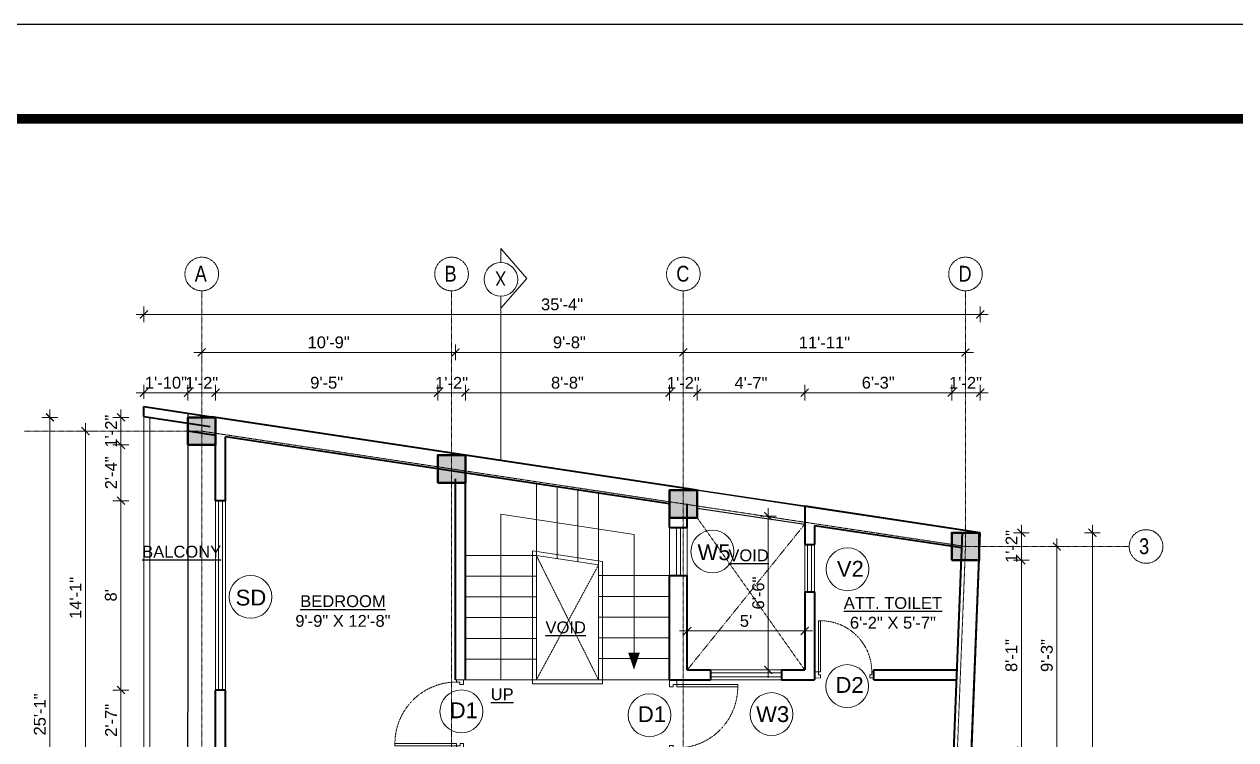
# Model space of a CAD drawing. Header units: inches. Extents: x 136316 to 139491, y -21083 to -17511.
# Drawn here: x 137857 to 138471, y -19200 to -18837 of the extents above; entities that cross this region are included whole.
import ezdxf

# ---------------------------------------------------------------- set-up
doc = ezdxf.new("R2010")
doc.units = ezdxf.units.IN
doc.header["$LTSCALE"] = 0.5
doc.header["$MEASUREMENT"] = 0
doc.header["$PDMODE"] = 66
doc.linetypes.add('CENTER', pattern=[2, 1.25, -0.25, 0.25, -0.25])
doc.linetypes.add('HIDDEN', pattern=[0.375, 0.25, -0.125])
for name, color, linetype, lineweight in [('Annotate-Lite.w', 177, 'Continuous', 9), ('Annotations-Bold.w', 177, 'Continuous', 13), ('C-COLUMN', 1, 'Continuous', 50), ('DIM', 4, 'Continuous', 5), ('DIM 1-100', 4, 'Continuous', 13), ('Door-Window.w', 4, 'Continuous', 15), ('HACTH', 253, 'Continuous', 9), ('PARAPET', 50, 'Continuous', 13), ('stair', 132, 'Continuous', 13), ('TEXT', 220, 'Continuous', 9), ('Toilet', 7, 'Continuous', 25), ('wall', 1, 'Continuous', 40), ('wall light', 6, 'Continuous', 25), ('window', 4, 'Continuous', 13)]:
    doc.layers.add(name, color=color, linetype=linetype, lineweight=lineweight)
doc.styles.add('ARAIL', font='ARIALN.TTF')
doc.styles.add('arial.', font='arial.ttf')
doc.styles.add('gaurav', font='arial.ttf')
doc.styles.get("Standard").update_dxf_attribs({"font": 'arial.ttf'})
doc.dimstyles.new('1 by 96', dxfattribs={"dimtxt": 6, "dimasz": 4, "dimexe": 4, "dimexo": 4, "dimgap": 2, "dimtad": 1, "dimdec": 0, "dimzin": 0, "dimdsep": 46, "dimlunit": 4, "dimtxsty": 'Standard', "dimblk": 'ARCHTICK', "dimcen": 0, "dimdle": 4, "dimadec": 0, "dimazin": 0, "dimtfac": 1, "dimtdec": 0, "dimtix": 1, "dimtofl": 0, "dimtmove": 1, "dimatfit": 3, "dimldrblk": 'ARCHTICK', "dimfxl": 4, "dimfxlon": 1, "dimtolj": 1, "dimtzin": 0, "dimlwd": -1, "dimlwe": -1, "dimarcsym": 0})

# ---------------------------------------------------------------- blocks, each defined once
blk = doc.blocks.new('3-0')
at = {"ltscale": 3}
for p, q in [((11063.05, 10097.68), (11065.97, 10099.9)), ((11063.05, 10097.68), (11064.53, 10095.73)), ((11065.99, 10096.84), (11064.53, 10095.73)), ((11065.25, 10097.81), (11066.71, 10098.92)), ((11065.99, 10096.84), (11065.25, 10097.81)), ((11065.97, 10099.9), (11066.71, 10098.92)), ((11085.5, 10074.13), (11110.32, 10092.96)), ((11086.24, 10073.15), (11111.05, 10091.97)), ((11111.05, 10091.97), (11110.32, 10092.96)), ((11084.04, 10073.02), (11082.57, 10071.91)), ((11082.57, 10071.91), (11084.79, 10068.98)), ((11084.04, 10073.02), (11084.78, 10072.04)), ((11084.78, 10072.04), (11086.24, 10073.15)), ((11084.79, 10068.98), (11087.72, 10071.2)), ((11086.24, 10073.15), (11085.5, 10074.13)), ((11087.72, 10071.2), (11086.24, 10073.15))]:
    blk.add_line(p, q, dxfattribs=at)
at = {"layer": 'Door-Window.w', "color": 9, "linetype": 'HIDDEN', "lineweight": 18}
blk.add_arc((11085.5, 10074.13), 31.16, 37.1906, 127.14649, dxfattribs=at)
blk = doc.blocks.new('_ArchTick')
at = {"color": 0, "linetype": 'ByBlock', "const_width": 0.15}
blk.add_lwpolyline([(-0.5, -0.5), (0.5, 0.5)], dxfattribs=at)
blk = doc.blocks.new('*D125')
at = {"layer": 'Defpoints', "color": 0, "transparency": 16777216}
for p in [(138252.82, -19145.14), (138193.28, -19164.92), (138252.82, -19164.92)]:
    blk.add_point(p, dxfattribs=at)
at = {"layer": 'DIM 1-100', "color": 0, "transparency": 16777216}
for p, q in [((138189.28, -19145.14), (138256.82, -19145.14)), ((138193.28, -19149.14), (138193.28, -19141.14)), ((138252.82, -19149.14), (138252.82, -19141.14))]:
    blk.add_line(p, q, dxfattribs=at)
at = {"layer": 'DIM 1-100', "color": 0, "transparency": 16777216, "xscale": 4, "yscale": 4, "zscale": 4, "rotation": 180}
blk.add_blockref('_ArchTick', (138193.28, -19145.14), dxfattribs=at)
at = {"layer": 'DIM 1-100', "color": 0, "transparency": 16777216, "xscale": 4, "yscale": 4, "zscale": 4}
blk.add_blockref('_ArchTick', (138252.82, -19145.14), dxfattribs=at)
at = {"layer": 'DIM 1-100', "color": 0, "transparency": 16777216, "insert": (138223.05, -19140.09), "char_height": 6, "attachment_point": 5}
blk.add_mtext("\\A1;5'", dxfattribs=at)
blk = doc.blocks.new('*D94')
at = {"layer": 'Defpoints', "color": 0, "transparency": 16777216}
for p in [(138225.55, -19086.94), (138234.36, -19164.92), (138252.82, -19164.92)]:
    blk.add_point(p, dxfattribs=at)
at = {"layer": 'DIM 1-100', "color": 0, "transparency": 16777216}
for p, q in [((138234.36, -19082.94), (138234.36, -19168.92)), ((138230.36, -19086.94), (138238.36, -19086.94)), ((138238.36, -19164.92), (138230.36, -19164.92))]:
    blk.add_line(p, q, dxfattribs=at)
at = {"layer": 'DIM 1-100', "color": 0, "transparency": 16777216, "xscale": 4, "yscale": 4, "zscale": 4}
for p, rotation in [((138234.36, -19086.94), 90), ((138234.36, -19164.92), 270)]:
    blk.add_blockref('_ArchTick', p, dxfattribs=dict(at, rotation=rotation))
at = {"layer": 'DIM 1-100', "color": 0, "transparency": 16777216, "insert": (138229.29, -19125.93), "char_height": 6, "attachment_point": 5, "rotation": 90}
blk.add_mtext('\\A1;6\'-6"', dxfattribs=at)
blk = doc.blocks.new('*D126')
at = {"layer": 'Defpoints', "color": 0, "transparency": 16777216}
for p in [(138327.34, -19024.37), (138327.34, -19095.33), (138341.81, -19095.39)]:
    blk.add_point(p, dxfattribs=at)
at = {"layer": 'DIM 1-100', "color": 0, "transparency": 16777216}
for p, q in [((138327.34, -19028.37), (138327.34, -19020.37)), ((138341.81, -19028.37), (138341.81, -19020.37)), ((138345.81, -19024.37), (138323.34, -19024.37))]:
    blk.add_line(p, q, dxfattribs=at)
at = {"layer": 'DIM 1-100', "color": 0, "transparency": 16777216, "xscale": 4, "yscale": 4, "zscale": 4, "rotation": 180}
blk.add_blockref('_ArchTick', (138327.34, -19024.37), dxfattribs=at)
at = {"layer": 'DIM 1-100', "color": 0, "transparency": 16777216, "xscale": 4, "yscale": 4, "zscale": 4}
blk.add_blockref('_ArchTick', (138341.81, -19024.37), dxfattribs=at)
at = {"layer": 'DIM 1-100', "color": 0, "transparency": 16777216, "insert": (138334.34, -19019.35), "char_height": 6, "attachment_point": 5}
blk.add_mtext('\\A1;1\'-2"', dxfattribs=at)
blk = doc.blocks.new('*D127')
at = {"layer": 'Defpoints', "color": 0, "transparency": 16777216}
for p in [(138252.82, -19024.37), (138252.82, -19081.95), (138327.34, -19095.33)]:
    blk.add_point(p, dxfattribs=at)
at = {"layer": 'DIM 1-100', "color": 0, "transparency": 16777216}
for p, q in [((138252.82, -19028.37), (138252.82, -19020.37)), ((138327.34, -19028.37), (138327.34, -19020.37)), ((138331.34, -19024.37), (138248.82, -19024.37))]:
    blk.add_line(p, q, dxfattribs=at)
at = {"layer": 'DIM 1-100', "color": 0, "transparency": 16777216, "xscale": 4, "yscale": 4, "zscale": 4, "rotation": 180}
blk.add_blockref('_ArchTick', (138252.82, -19024.37), dxfattribs=at)
at = {"layer": 'DIM 1-100', "color": 0, "transparency": 16777216, "xscale": 4, "yscale": 4, "zscale": 4}
blk.add_blockref('_ArchTick', (138327.34, -19024.37), dxfattribs=at)
at = {"layer": 'DIM 1-100', "color": 0, "transparency": 16777216, "insert": (138290.08, -19019.3), "char_height": 6, "attachment_point": 5}
blk.add_mtext('\\A1;6\'-3"', dxfattribs=at)
blk = doc.blocks.new('*D128')
at = {"layer": 'Defpoints', "color": 0, "transparency": 16777216}
for p in [(138198.28, -19024.37), (138198.28, -19073.72), (138252.82, -19081.95)]:
    blk.add_point(p, dxfattribs=at)
at = {"layer": 'DIM 1-100', "color": 0, "transparency": 16777216}
for p, q in [((138198.28, -19028.37), (138198.28, -19020.37)), ((138252.82, -19028.37), (138252.82, -19020.37)), ((138256.82, -19024.37), (138194.28, -19024.37))]:
    blk.add_line(p, q, dxfattribs=at)
at = {"layer": 'DIM 1-100', "color": 0, "transparency": 16777216, "xscale": 4, "yscale": 4, "zscale": 4, "rotation": 180}
blk.add_blockref('_ArchTick', (138198.28, -19024.37), dxfattribs=at)
at = {"layer": 'DIM 1-100', "color": 0, "transparency": 16777216, "xscale": 4, "yscale": 4, "zscale": 4}
blk.add_blockref('_ArchTick', (138252.82, -19024.37), dxfattribs=at)
at = {"layer": 'DIM 1-100', "color": 0, "transparency": 16777216, "insert": (138225.55, -19019.37), "char_height": 6, "attachment_point": 5}
blk.add_mtext('\\A1;4\'-7"', dxfattribs=at)
blk = doc.blocks.new('*D129')
at = {"layer": 'Defpoints', "color": 0, "transparency": 16777216}
for p in [(138184.28, -19024.37), (138184.28, -19073.72), (138198.28, -19073.72)]:
    blk.add_point(p, dxfattribs=at)
at = {"layer": 'DIM 1-100', "color": 0, "transparency": 16777216}
for p, q in [((138184.28, -19028.37), (138184.28, -19020.37)), ((138198.28, -19028.37), (138198.28, -19020.37)), ((138202.28, -19024.37), (138180.28, -19024.37))]:
    blk.add_line(p, q, dxfattribs=at)
at = {"layer": 'DIM 1-100', "color": 0, "transparency": 16777216, "xscale": 4, "yscale": 4, "zscale": 4, "rotation": 180}
blk.add_blockref('_ArchTick', (138184.28, -19024.37), dxfattribs=at)
at = {"layer": 'DIM 1-100', "color": 0, "transparency": 16777216, "xscale": 4, "yscale": 4, "zscale": 4}
blk.add_blockref('_ArchTick', (138198.28, -19024.37), dxfattribs=at)
at = {"layer": 'DIM 1-100', "color": 0, "transparency": 16777216, "insert": (138191.28, -19019.35), "char_height": 6, "attachment_point": 5}
blk.add_mtext('\\A1;1\'-2"', dxfattribs=at)
blk = doc.blocks.new('*D130')
at = {"layer": 'Defpoints', "color": 0, "transparency": 16777216}
for p in [(138080.78, -19024.37), (138080.78, -19055.98), (138184.28, -19073.72)]:
    blk.add_point(p, dxfattribs=at)
at = {"layer": 'DIM 1-100', "color": 0, "transparency": 16777216}
for p, q in [((138080.78, -19028.37), (138080.78, -19020.37)), ((138184.28, -19028.37), (138184.28, -19020.37)), ((138188.28, -19024.37), (138076.78, -19024.37))]:
    blk.add_line(p, q, dxfattribs=at)
at = {"layer": 'DIM 1-100', "color": 0, "transparency": 16777216, "xscale": 4, "yscale": 4, "zscale": 4, "rotation": 180}
blk.add_blockref('_ArchTick', (138080.78, -19024.37), dxfattribs=at)
at = {"layer": 'DIM 1-100', "color": 0, "transparency": 16777216, "xscale": 4, "yscale": 4, "zscale": 4}
blk.add_blockref('_ArchTick', (138184.28, -19024.37), dxfattribs=at)
at = {"layer": 'DIM 1-100', "color": 0, "transparency": 16777216, "insert": (138132.53, -19019.3), "char_height": 6, "attachment_point": 5}
blk.add_mtext('\\A1;8\'-8"', dxfattribs=at)
blk = doc.blocks.new('*D131')
at = {"layer": 'Defpoints', "color": 0, "transparency": 16777216}
for p in [(138066.78, -19024.37), (138066.78, -19055.98), (138080.78, -19055.98)]:
    blk.add_point(p, dxfattribs=at)
at = {"layer": 'DIM 1-100', "color": 0, "transparency": 16777216}
for p, q in [((138066.78, -19028.37), (138066.78, -19020.37)), ((138080.78, -19028.37), (138080.78, -19020.37)), ((138084.78, -19024.37), (138062.78, -19024.37))]:
    blk.add_line(p, q, dxfattribs=at)
at = {"layer": 'DIM 1-100', "color": 0, "transparency": 16777216, "xscale": 4, "yscale": 4, "zscale": 4, "rotation": 180}
blk.add_blockref('_ArchTick', (138066.78, -19024.37), dxfattribs=at)
at = {"layer": 'DIM 1-100', "color": 0, "transparency": 16777216, "xscale": 4, "yscale": 4, "zscale": 4}
blk.add_blockref('_ArchTick', (138080.78, -19024.37), dxfattribs=at)
at = {"layer": 'DIM 1-100', "color": 0, "transparency": 16777216, "insert": (138073.78, -19019.35), "char_height": 6, "attachment_point": 5}
blk.add_mtext('\\A1;1\'-2"', dxfattribs=at)
blk = doc.blocks.new('*D132')
at = {"layer": 'Defpoints', "color": 0, "transparency": 16777216}
for p in [(137954.13, -19024.37), (137954.13, -19050.85), (138066.78, -19055.98)]:
    blk.add_point(p, dxfattribs=at)
at = {"layer": 'DIM 1-100', "color": 0, "transparency": 16777216}
for p, q in [((137954.13, -19028.37), (137954.13, -19020.37)), ((138066.78, -19028.37), (138066.78, -19020.37)), ((138070.78, -19024.37), (137950.13, -19024.37))]:
    blk.add_line(p, q, dxfattribs=at)
at = {"layer": 'DIM 1-100', "color": 0, "transparency": 16777216, "xscale": 4, "yscale": 4, "zscale": 4, "rotation": 180}
blk.add_blockref('_ArchTick', (137954.13, -19024.37), dxfattribs=at)
at = {"layer": 'DIM 1-100', "color": 0, "transparency": 16777216, "xscale": 4, "yscale": 4, "zscale": 4}
blk.add_blockref('_ArchTick', (138066.78, -19024.37), dxfattribs=at)
at = {"layer": 'DIM 1-100', "color": 0, "transparency": 16777216, "insert": (138010.45, -19019.3), "char_height": 6, "attachment_point": 5}
blk.add_mtext('\\A1;9\'-5"', dxfattribs=at)
blk = doc.blocks.new('*D133')
at = {"layer": 'Defpoints', "color": 0, "transparency": 16777216}
for p in [(137940.13, -19024.37), (137940.13, -19050.85), (137954.13, -19050.85)]:
    blk.add_point(p, dxfattribs=at)
at = {"layer": 'DIM 1-100', "color": 0, "transparency": 16777216}
for p, q in [((137940.13, -19028.37), (137940.13, -19020.37)), ((137954.13, -19028.37), (137954.13, -19020.37)), ((137958.13, -19024.37), (137936.13, -19024.37))]:
    blk.add_line(p, q, dxfattribs=at)
at = {"layer": 'DIM 1-100', "color": 0, "transparency": 16777216, "xscale": 4, "yscale": 4, "zscale": 4, "rotation": 180}
blk.add_blockref('_ArchTick', (137940.13, -19024.37), dxfattribs=at)
at = {"layer": 'DIM 1-100', "color": 0, "transparency": 16777216, "xscale": 4, "yscale": 4, "zscale": 4}
blk.add_blockref('_ArchTick', (137954.13, -19024.37), dxfattribs=at)
at = {"layer": 'DIM 1-100', "color": 0, "transparency": 16777216, "insert": (137947.13, -19019.35), "char_height": 6, "attachment_point": 5}
blk.add_mtext('\\A1;1\'-2"', dxfattribs=at)
blk = doc.blocks.new('*D134')
at = {"layer": 'Defpoints', "color": 0, "transparency": 16777216}
for p in [(137917.8, -19024.37), (137917.8, -19031.37), (137940.13, -19050.85)]:
    blk.add_point(p, dxfattribs=at)
at = {"layer": 'DIM 1-100', "color": 0, "transparency": 16777216}
for p, q in [((137917.8, -19027.37), (137917.8, -19020.37)), ((137940.13, -19028.37), (137940.13, -19020.37)), ((137944.13, -19024.37), (137913.8, -19024.37))]:
    blk.add_line(p, q, dxfattribs=at)
at = {"layer": 'DIM 1-100', "color": 0, "transparency": 16777216, "xscale": 4, "yscale": 4, "zscale": 4, "rotation": 180}
blk.add_blockref('_ArchTick', (137917.8, -19024.37), dxfattribs=at)
at = {"layer": 'DIM 1-100', "color": 0, "transparency": 16777216, "xscale": 4, "yscale": 4, "zscale": 4}
blk.add_blockref('_ArchTick', (137940.13, -19024.37), dxfattribs=at)
at = {"layer": 'DIM 1-100', "color": 0, "transparency": 16777216, "insert": (137928.96, -19019.3), "char_height": 6, "attachment_point": 5}
blk.add_mtext('\\A1;1\'-10"', dxfattribs=at)
blk = doc.blocks.new('*D135')
at = {"layer": 'Defpoints', "color": 0, "transparency": 16777216}
for p in [(138191.28, -19003.9), (138191.28, -19080.72), (138334.34, -19102.33)]:
    blk.add_point(p, dxfattribs=at)
at = {"layer": 'DIM 1-100', "color": 0, "transparency": 16777216}
for p, q in [((138338.34, -19003.9), (138187.28, -19003.9)), ((138191.28, -19007.9), (138191.28, -18999.9)), ((138334.34, -19007.9), (138334.34, -18999.9))]:
    blk.add_line(p, q, dxfattribs=at)
at = {"layer": 'DIM 1-100', "color": 0, "transparency": 16777216, "xscale": 4, "yscale": 4, "zscale": 4, "rotation": 180}
blk.add_blockref('_ArchTick', (138191.28, -19003.9), dxfattribs=at)
at = {"layer": 'DIM 1-100', "color": 0, "transparency": 16777216, "xscale": 4, "yscale": 4, "zscale": 4}
blk.add_blockref('_ArchTick', (138334.34, -19003.9), dxfattribs=at)
at = {"layer": 'DIM 1-100', "color": 0, "transparency": 16777216, "insert": (138262.81, -18998.89), "char_height": 6, "attachment_point": 5}
blk.add_mtext('\\A1;11\'-11"', dxfattribs=at)
blk = doc.blocks.new('*D136')
at = {"layer": 'Defpoints', "color": 0, "transparency": 16777216}
for p in [(138075.78, -19003.9), (138075.78, -19067.98), (138191.28, -19080.72)]:
    blk.add_point(p, dxfattribs=at)
at = {"layer": 'DIM 1-100', "color": 0, "transparency": 16777216}
for p, q in [((138195.28, -19003.9), (138071.78, -19003.9)), ((138075.78, -19007.9), (138075.78, -18999.9)), ((138191.28, -19007.9), (138191.28, -18999.9))]:
    blk.add_line(p, q, dxfattribs=at)
at = {"layer": 'DIM 1-100', "color": 0, "transparency": 16777216, "xscale": 4, "yscale": 4, "zscale": 4, "rotation": 180}
blk.add_blockref('_ArchTick', (138075.78, -19003.9), dxfattribs=at)
at = {"layer": 'DIM 1-100', "color": 0, "transparency": 16777216, "xscale": 4, "yscale": 4, "zscale": 4}
blk.add_blockref('_ArchTick', (138191.28, -19003.9), dxfattribs=at)
at = {"layer": 'DIM 1-100', "color": 0, "transparency": 16777216, "insert": (138133.53, -18998.83), "char_height": 6, "attachment_point": 5}
blk.add_mtext('\\A1;9\'-8"', dxfattribs=at)
blk = doc.blocks.new('*D137')
at = {"layer": 'Defpoints', "color": 0, "transparency": 16777216}
for p in [(137947.13, -19003.9), (137947.13, -19043.85), (138075.78, -19067.98)]:
    blk.add_point(p, dxfattribs=at)
at = {"layer": 'DIM 1-100', "color": 0, "transparency": 16777216}
for p, q in [((138079.78, -19003.9), (137943.13, -19003.9)), ((137947.13, -19007.9), (137947.13, -18999.9)), ((138075.78, -19007.9), (138075.78, -18999.9))]:
    blk.add_line(p, q, dxfattribs=at)
at = {"layer": 'DIM 1-100', "color": 0, "transparency": 16777216, "xscale": 4, "yscale": 4, "zscale": 4, "rotation": 180}
blk.add_blockref('_ArchTick', (137947.13, -19003.9), dxfattribs=at)
at = {"layer": 'DIM 1-100', "color": 0, "transparency": 16777216, "xscale": 4, "yscale": 4, "zscale": 4}
blk.add_blockref('_ArchTick', (138075.78, -19003.9), dxfattribs=at)
at = {"layer": 'DIM 1-100', "color": 0, "transparency": 16777216, "insert": (138011.45, -18998.83), "char_height": 6, "attachment_point": 5}
blk.add_mtext('\\A1;10\'-9"', dxfattribs=at)
blk = doc.blocks.new('*D95')
at = {"layer": 'Defpoints', "color": 0, "transparency": 16777216}
for p in [(137917.8, -18984.65), (137917.8, -19031.37), (138341.81, -19095.39)]:
    blk.add_point(p, dxfattribs=at)
at = {"layer": 'DIM 1-100', "color": 0, "transparency": 16777216}
for p, q in [((138345.81, -18984.65), (137913.8, -18984.65)), ((137917.8, -18988.65), (137917.8, -18980.65)), ((138341.81, -18988.65), (138341.81, -18980.65))]:
    blk.add_line(p, q, dxfattribs=at)
at = {"layer": 'DIM 1-100', "color": 0, "transparency": 16777216, "xscale": 4, "yscale": 4, "zscale": 4, "rotation": 180}
blk.add_blockref('_ArchTick', (137917.8, -18984.65), dxfattribs=at)
at = {"layer": 'DIM 1-100', "color": 0, "transparency": 16777216, "xscale": 4, "yscale": 4, "zscale": 4}
blk.add_blockref('_ArchTick', (138341.81, -18984.65), dxfattribs=at)
at = {"layer": 'DIM 1-100', "color": 0, "transparency": 16777216, "insert": (138129.8, -18979.58), "char_height": 6, "attachment_point": 5}
blk.add_mtext('\\A1;35\'-4"', dxfattribs=at)
blk = doc.blocks.new('*D96')
at = {"layer": 'Defpoints', "color": 0, "transparency": 16777216}
for p in [(138341.34, -19095.33), (138341.34, -19109.33), (138362.68, -19109.33)]:
    blk.add_point(p, dxfattribs=at)
at = {"layer": 'DIM 1-100', "color": 0, "transparency": 16777216}
for p, q in [((138358.68, -19095.33), (138366.68, -19095.33)), ((138362.68, -19091.33), (138362.68, -19113.33)), ((138358.68, -19109.33), (138366.68, -19109.33))]:
    blk.add_line(p, q, dxfattribs=at)
at = {"layer": 'DIM 1-100', "color": 0, "transparency": 16777216, "xscale": 4, "yscale": 4, "zscale": 4}
for p, rotation in [((138362.68, -19095.33), 90), ((138362.68, -19109.33), 270)]:
    blk.add_blockref('_ArchTick', p, dxfattribs=dict(at, rotation=rotation))
at = {"layer": 'DIM 1-100', "color": 0, "transparency": 16777216, "insert": (138357.66, -19102.33), "char_height": 6, "attachment_point": 5, "rotation": 90}
blk.add_mtext('\\A1;1\'-2"', dxfattribs=at)
blk = doc.blocks.new('*D97')
at = {"layer": 'Defpoints', "color": 0, "transparency": 16777216}
for p in [(138341.34, -19109.33), (138336.9, -19205.92), (138362.68, -19205.92)]:
    blk.add_point(p, dxfattribs=at)
at = {"layer": 'DIM 1-100', "color": 0, "transparency": 16777216}
for p, q in [((138362.68, -19105.33), (138362.68, -19209.92)), ((138358.68, -19109.33), (138366.68, -19109.33)), ((138358.68, -19205.92), (138366.68, -19205.92))]:
    blk.add_line(p, q, dxfattribs=at)
at = {"layer": 'DIM 1-100', "color": 0, "transparency": 16777216, "xscale": 4, "yscale": 4, "zscale": 4}
for p, rotation in [((138362.68, -19109.33), 90), ((138362.68, -19205.92), 270)]:
    blk.add_blockref('_ArchTick', p, dxfattribs=dict(at, rotation=rotation))
at = {"layer": 'DIM 1-100', "color": 0, "transparency": 16777216, "insert": (138357.61, -19157.62), "char_height": 6, "attachment_point": 5, "rotation": 90}
blk.add_mtext('\\A1;8\'-1"', dxfattribs=at)
blk = doc.blocks.new('*D101')
at = {"layer": 'Defpoints', "color": 0, "transparency": 16777216}
for p in [(138341.34, -19102.33), (138337.17, -19212.92), (138380.68, -19212.92)]:
    blk.add_point(p, dxfattribs=at)
at = {"layer": 'DIM 1-100', "color": 0, "transparency": 16777216}
for p, q in [((138376.68, -19102.33), (138384.68, -19102.33)), ((138380.68, -19098.33), (138380.68, -19216.92)), ((138376.68, -19212.92), (138384.68, -19212.92))]:
    blk.add_line(p, q, dxfattribs=at)
at = {"layer": 'DIM 1-100', "color": 0, "transparency": 16777216, "xscale": 4, "yscale": 4, "zscale": 4}
for p, rotation in [((138380.68, -19102.33), 90), ((138380.68, -19212.92), 270)]:
    blk.add_blockref('_ArchTick', p, dxfattribs=dict(at, rotation=rotation))
at = {"layer": 'DIM 1-100', "color": 0, "transparency": 16777216, "insert": (138375.61, -19157.62), "char_height": 6, "attachment_point": 5, "rotation": 90}
blk.add_mtext('\\A1;9\'-3"', dxfattribs=at)
blk = doc.blocks.new('*D103')
at = {"layer": 'Defpoints', "color": 0, "transparency": 16777216}
for p in [(138341.81, -19095.39), (138398.68, -19095.39), (138332.23, -19338.15)]:
    blk.add_point(p, dxfattribs=at)
at = {"layer": 'DIM 1-100', "color": 0, "transparency": 16777216}
for p, q in [((138394.68, -19095.39), (138402.68, -19095.39)), ((138398.68, -19342.15), (138398.68, -19091.39)), ((138394.68, -19338.15), (138402.68, -19338.15))]:
    blk.add_line(p, q, dxfattribs=at)
at = {"layer": 'DIM 1-100', "color": 0, "transparency": 16777216, "xscale": 4, "yscale": 4, "zscale": 4}
for p, rotation in [((138398.68, -19095.39), 90), ((138398.68, -19338.15), 270)]:
    blk.add_blockref('_ArchTick', p, dxfattribs=dict(at, rotation=rotation))
at = {"layer": 'DIM 1-100', "color": 0, "transparency": 16777216, "insert": (138393.61, -19216.77), "char_height": 6, "attachment_point": 5, "rotation": 90}
blk.add_mtext('\\A1;20\'-3"', dxfattribs=at)
blk = doc.blocks.new('*D104')
at = {"layer": 'Defpoints', "color": 0, "transparency": 16777216}
for p in [(137940.13, -19036.85), (137906.13, -19050.85), (137940.13, -19050.85)]:
    blk.add_point(p, dxfattribs=at)
at = {"layer": 'DIM 1-100', "color": 0, "transparency": 16777216}
for p, q in [((137906.13, -19032.85), (137906.13, -19054.85)), ((137910.13, -19036.85), (137902.13, -19036.85)), ((137910.13, -19050.85), (137902.13, -19050.85))]:
    blk.add_line(p, q, dxfattribs=at)
at = {"layer": 'DIM 1-100', "color": 0, "transparency": 16777216, "xscale": 4, "yscale": 4, "zscale": 4}
for p, rotation in [((137906.13, -19036.85), 90), ((137906.13, -19050.85), 270)]:
    blk.add_blockref('_ArchTick', p, dxfattribs=dict(at, rotation=rotation))
at = {"layer": 'DIM 1-100', "color": 0, "transparency": 16777216, "insert": (137901.12, -19043.85), "char_height": 6, "attachment_point": 5, "rotation": 90}
blk.add_mtext('\\A1;1\'-2"', dxfattribs=at)
blk = doc.blocks.new('*D138')
at = {"layer": 'Defpoints', "color": 0, "transparency": 16777216}
for p in [(137940.13, -19050.85), (137906.13, -19079.11), (137954.13, -19079.11)]:
    blk.add_point(p, dxfattribs=at)
at = {"layer": 'DIM 1-100', "color": 0, "transparency": 16777216}
for p, q in [((137906.13, -19046.85), (137906.13, -19083.11)), ((137910.13, -19050.85), (137902.13, -19050.85)), ((137910.13, -19079.11), (137902.13, -19079.11))]:
    blk.add_line(p, q, dxfattribs=at)
at = {"layer": 'DIM 1-100', "color": 0, "transparency": 16777216, "xscale": 4, "yscale": 4, "zscale": 4}
for p, rotation in [((137906.13, -19050.85), 90), ((137906.13, -19079.11), 270)]:
    blk.add_blockref('_ArchTick', p, dxfattribs=dict(at, rotation=rotation))
at = {"layer": 'DIM 1-100', "color": 0, "transparency": 16777216, "insert": (137901.12, -19064.98), "char_height": 6, "attachment_point": 5, "rotation": 90}
blk.add_mtext('\\A1;2\'-4"', dxfattribs=at)
blk = doc.blocks.new('*D139')
at = {"layer": 'Defpoints', "color": 0, "transparency": 16777216}
for p in [(137954.13, -19079.11), (137906.13, -19175.11), (137954.13, -19175.11)]:
    blk.add_point(p, dxfattribs=at)
at = {"layer": 'DIM 1-100', "color": 0, "transparency": 16777216}
for p, q in [((137906.13, -19075.11), (137906.13, -19179.11)), ((137910.13, -19079.11), (137902.13, -19079.11)), ((137910.13, -19175.11), (137902.13, -19175.11))]:
    blk.add_line(p, q, dxfattribs=at)
at = {"layer": 'DIM 1-100', "color": 0, "transparency": 16777216, "xscale": 4, "yscale": 4, "zscale": 4}
for p, rotation in [((137906.13, -19079.11), 90), ((137906.13, -19175.11), 270)]:
    blk.add_blockref('_ArchTick', p, dxfattribs=dict(at, rotation=rotation))
at = {"layer": 'DIM 1-100', "color": 0, "transparency": 16777216, "insert": (137901.06, -19127.11), "char_height": 6, "attachment_point": 5, "rotation": 90}
blk.add_mtext("\\A1;8'", dxfattribs=at)
blk = doc.blocks.new('*D140')
at = {"layer": 'Defpoints', "color": 0, "transparency": 16777216}
for p in [(137954.13, -19175.11), (137906.13, -19205.92), (137954.13, -19205.92)]:
    blk.add_point(p, dxfattribs=at)
at = {"layer": 'DIM 1-100', "color": 0, "transparency": 16777216}
for p, q in [((137910.13, -19175.11), (137902.13, -19175.11)), ((137906.13, -19171.11), (137906.13, -19209.92)), ((137910.13, -19205.92), (137902.13, -19205.92))]:
    blk.add_line(p, q, dxfattribs=at)
at = {"layer": 'DIM 1-100', "color": 0, "transparency": 16777216, "xscale": 4, "yscale": 4, "zscale": 4}
for p, rotation in [((137906.13, -19175.11), 90), ((137906.13, -19205.92), 270)]:
    blk.add_blockref('_ArchTick', p, dxfattribs=dict(at, rotation=rotation))
at = {"layer": 'DIM 1-100', "color": 0, "transparency": 16777216, "insert": (137901.12, -19190.52), "char_height": 6, "attachment_point": 5, "rotation": 90}
blk.add_mtext('\\A1;2\'-7"', dxfattribs=at)
blk = doc.blocks.new('*D105')
at = {"layer": 'Defpoints', "color": 0, "transparency": 16777216}
for p in [(137940.21, -19043.85), (137888.13, -19212.92), (137940.13, -19212.92)]:
    blk.add_point(p, dxfattribs=at)
at = {"layer": 'DIM 1-100', "color": 0, "transparency": 16777216}
for p, q in [((137888.13, -19039.85), (137888.13, -19216.92)), ((137892.13, -19043.85), (137884.13, -19043.85)), ((137892.13, -19212.92), (137884.13, -19212.92))]:
    blk.add_line(p, q, dxfattribs=at)
at = {"layer": 'DIM 1-100', "color": 0, "transparency": 16777216, "xscale": 4, "yscale": 4, "zscale": 4}
for p, rotation in [((137888.13, -19043.85), 90), ((137888.13, -19212.92), 270)]:
    blk.add_blockref('_ArchTick', p, dxfattribs=dict(at, rotation=rotation))
at = {"layer": 'DIM 1-100', "color": 0, "transparency": 16777216, "insert": (137883.12, -19128.39), "char_height": 6, "attachment_point": 5, "rotation": 90}
blk.add_mtext('\\A1;14\'-1"', dxfattribs=at)
blk = doc.blocks.new('*D107')
at = {"layer": 'Defpoints', "color": 0, "transparency": 16777216}
for p in [(137870.13, -19036.85), (137940.13, -19036.85), (137940.13, -19338.15)]:
    blk.add_point(p, dxfattribs=at)
at = {"layer": 'DIM 1-100', "color": 0, "transparency": 16777216}
for p, q in [((137870.13, -19342.15), (137870.13, -19032.85)), ((137874.13, -19036.85), (137866.13, -19036.85)), ((137874.13, -19338.15), (137866.13, -19338.15))]:
    blk.add_line(p, q, dxfattribs=at)
at = {"layer": 'DIM 1-100', "color": 0, "transparency": 16777216, "xscale": 4, "yscale": 4, "zscale": 4}
for p, rotation in [((137870.13, -19036.85), 90), ((137870.13, -19338.15), 270)]:
    blk.add_blockref('_ArchTick', p, dxfattribs=dict(at, rotation=rotation))
at = {"layer": 'DIM 1-100', "color": 0, "transparency": 16777216, "insert": (137865.06, -19187.5), "char_height": 6, "attachment_point": 5, "rotation": 90}
blk.add_mtext('\\A1;25\'-1"', dxfattribs=at)

msp = doc.modelspace()

# ---------------------------------------------------------------- hatches: boundary and pattern name
at = {"layer": 'C-COLUMN'}
h = msp.add_hatch(color=256, dxfattribs=at)
h.dxf.hatch_style = 1
h.paths.add_polyline_path([(137954.13, -19036.85), (137940.13, -19036.85), (137940.13, -19050.85), (137954.13, -19050.85)])
h = msp.add_hatch(color=256, dxfattribs=at)
h.dxf.hatch_style = 1
h.paths.add_polyline_path([(138080.78, -19055.98), (138066.78, -19055.98), (138066.78, -19069.98), (138080.78, -19069.98)])
h = msp.add_hatch(color=256, dxfattribs=at)
h.dxf.hatch_style = 1
h.paths.add_polyline_path([(138198.28, -19073.72), (138184.28, -19073.72), (138184.28, -19087.72), (138198.28, -19087.72)])
h = msp.add_hatch(color=256, dxfattribs=at)
h.dxf.hatch_style = 1
h.paths.add_polyline_path([(138341.34, -19095.33), (138327.34, -19095.33), (138327.34, -19109.33), (138341.34, -19109.33)])

# ---------------------------------------------------------------- linework, layer by layer
msp.add_lwpolyline([(136316.43, -21082.52), (136316.43, -18837.48), (139491.23, -18837.48), (139491.23, -21082.52)], close=True)
at = {"const_width": 4.8}
msp.add_lwpolyline([(139443.23, -21034.52), (139443.23, -18885.48), (136460.43, -18885.48), (136460.43, -21034.52)], close=True, dxfattribs=at)
at = {"layer": 'Annotate-Lite.w', "ltscale": 0.005}
for centre in [(138206.02, -19104.88), (138274.51, -19113.89), (137971.85, -19127.9), (138274.34, -19173.11), (138078.76, -19185.95), (138174.15, -19187.91), (138236.02, -19187.31)]:
    msp.add_circle(centre, 10.86, dxfattribs=at)
at = {"layer": 'Annotations-Bold.w', "linetype": 'CENTER', "ltscale": 0.3}
for p, q in [((137947.13, -18972.67), (137947.13, -19419.42)), ((138073.78, -18972.67), (138073.78, -19419.42)), ((138191.28, -18972.67), (138191.28, -19419.42))]:
    msp.add_line(p, q, dxfattribs=at)
for points in [[(138334.34, -18972.67), (138334.34, -19102.33), (138325.23, -19331.15), (138325.23, -19419.42)], [(138417.35, -19102.33), (138334.34, -19102.33), (138191.28, -19080.72), (138073.78, -19062.98), (137947.13, -19043.85), (137857.13, -19043.85)]]:
    msp.add_lwpolyline(points, dxfattribs=at)
at = {"layer": 'Annotations-Bold.w', "linetype": 'CENTER', "ltscale": 1.5}
for centre in [(137947.13, -18964.14), (138073.78, -18964.14), (138191.28, -18964.14), (138334.34, -18964.14), (138425.88, -19102.33)]:
    msp.add_circle(centre, 8.53, dxfattribs=at)
at = {"layer": 'C-COLUMN'}
for points in [[(137940.13, -19050.85), (137954.13, -19050.85), (137954.13, -19036.85), (137940.13, -19036.85)], [(138066.78, -19069.98), (138080.78, -19069.98), (138080.78, -19055.98), (138066.78, -19055.98)], [(138184.28, -19087.72), (138198.28, -19087.72), (138198.28, -19073.72), (138184.28, -19073.72)], [(138327.34, -19109.33), (138341.34, -19109.33), (138341.34, -19095.33), (138327.34, -19095.33)]]:
    msp.add_lwpolyline(points, close=True, dxfattribs=at)
at = {"layer": 'Defpoints'}
msp.add_lwpolyline([(138341.81, -19095.39), (138332.23, -19338.15), (137940.13, -19338.15), (137940.24, -19034.76), (138341.81, -19095.39)], dxfattribs=at)
at = {"layer": 'DIM'}
for p, q in [((137955.63, -19079.11), (137955.63, -19175.11)), ((137957.63, -19079.11), (137957.63, -19175.11)), ((138098.78, -19086), (138098.78, -19169.92)), ((138098.78, -19086), (138166.28, -19096.19)), ((138166.28, -19096.19), (138166.28, -19156.12, 0))]:
    msp.add_line(p, q, dxfattribs=at)
at = {"layer": 'HACTH', "linetype": 'HIDDEN'}
for p, q in [((138252.82, -19164.92), (138198.28, -19087.72)), ((138252.82, -19091.05), (138193.28, -19164.92)), ((138148.28, -19169.92), (138116.78, -19106.92)), ((138116.78, -19169.92), (138148.28, -19111.68))]:
    msp.add_line(p, q, dxfattribs=at)
at = {"layer": 'PARAPET', "ltscale": 100}
for p, q in [((137917.8, -19208.92), (137917.8, -19036.43)), ((137920.8, -19205.92), (137920.8, -19036.88))]:
    msp.add_line(p, q, dxfattribs=at)
at = {"layer": 'stair', "linetype": 'ByBlock'}
for p, q in [((138116.78, -19070.51), (138116.78, -19106.92)), ((138127.28, -19072.1), (138127.28, -19108.51)), ((138137.78, -19073.68), (138137.78, -19110.09)), ((138148.28, -19075.27), (138148.28, -19111.68)), ((138116.78, -19106.92), (138080.78, -19106.92)), ((138114.78, -19104.6), (138150.28, -19109.96)), ((138114.78, -19104.6), (138114.78, -19171.92)), ((138116.78, -19106.92), (138148.28, -19111.68)), ((138116.78, -19106.92), (138116.78, -19169.92)), ((138148.28, -19111.68), (138148.28, -19169.92)), ((138150.28, -19109.96), (138150.28, -19171.92)), ((138116.78, -19117.42), (138080.78, -19117.42)), ((138116.78, -19127.92), (138080.78, -19127.92)), ((138116.78, -19138.42), (138080.78, -19138.42)), ((138116.78, -19148.92), (138080.78, -19148.92)), ((138116.78, -19159.42), (138080.78, -19159.42)), ((138184.28, -19169.92), (138075.78, -19169.92)), ((138150.28, -19171.92), (138114.78, -19171.92))]:
    msp.add_line(p, q, dxfattribs=at)
for points in [[(138184.28, -19117.11), (138148.28, -19117.11)], [(138184.28, -19127.61), (138148.28, -19127.61)], [(138184.28, -19138.11), (138148.28, -19138.11)], [(138184.28, -19148.61), (138148.28, -19148.61)], [(138184.28, -19159.11), (138148.28, -19159.11)]]:
    msp.add_lwpolyline(points, dxfattribs=at)
at = {"layer": 'stair', "linetype": 'ByBlock', "elevation": 0}
msp.add_lwpolyline([(138166.28, -19156.12, 6, 0, 0), (138166.28, -19164.8, 0, 0, 0)], format="xyseb", dxfattribs=at)
at = {"layer": 'TEXT'}
for points in [[(138098.78, -18958.36), (138098.78, -18951.22), (138111.86, -18966.36), (138098.78, -18981.5)], [(138098.78, -19058.69), (138098.78, -18975.43)]]:
    msp.add_lwpolyline(points, dxfattribs=at)
msp.add_circle((138098.78, -18966.89), 8.53, dxfattribs=at)
at = {"layer": 'Toilet'}
msp.add_line((138332.23, -19338.15), (138341.81, -19095.39), dxfattribs=at)
at = {"layer": 'wall'}
for p, q in [((137917.8, -19031.37), (137952.13, -19036.55)), ((137917.8, -19036.43), (137917.8, -19031.37)), ((137917.8, -19036.43), (137951.38, -19041.5)), ((138198.28, -19073.72), (137952.13, -19036.55)), ((138198.28, -19073.72), (137952.13, -19036.55)), ((138198.28, -19073.72), (137954.13, -19036.85)), ((137959.13, -19079.11), (137959.13, -19046.71)), ((137954.13, -19079.11), (137954.13, -19048.55)), ((138080.78, -19169.92), (138080.78, -19065.08)), ((138080.78, -19169.92), (138080.78, -19065.08)), ((138075.78, -19169.92), (138075.78, -19067.98)), ((137959.13, -19079.11), (137954.13, -19079.11)), ((138184.28, -19092.72), (138184.28, -19080.71)), ((138193.28, -19092.72), (138193.28, -19080.71)), ((138341.81, -19095.39), (138252.82, -19081.95)), ((138341.81, -19095.39), (138252.82, -19081.95)), ((138341.81, -19095.39), (138252.82, -19081.95)), ((138252.82, -19081.95), (138252.82, -19101.37)), ((138184.28, -19092.72), (138193.28, -19092.72)), ((138257.82, -19091.81), (138257.82, -19101.37)), ((138324.84, -19297.15), (138332.82, -19095.03)), ((138332.23, -19338.15), (138341.81, -19095.39)), ((138252.82, -19101.37), (138257.82, -19101.37)), ((138184.28, -19169.92), (138184.28, -19117.11)), ((138184.28, -19117.11), (138193.28, -19117.11)), ((138193.28, -19164.92), (138193.28, -19117.11)), ((138252.82, -19125.37), (138252.82, -19164.92)), ((138252.82, -19125.37), (138257.82, -19125.37)), ((138257.82, -19125.37), (138257.82, -19169.92)), ((138184.28, -19169.92), (138205.05, -19169.92)), ((138205.05, -19164.92), (138205.05, -19169.92)), ((138241.05, -19164.92), (138241.05, -19169.92)), ((138241.05, -19169.92), (138257.82, -19169.92)), ((138287.82, -19169.92), (138287.82, -19164.92)), ((138287.82, -19169.92), (138329.86, -19169.92)), ((137954.13, -19205.92), (137954.13, -19175.11)), ((137959.13, -19175.11), (137954.13, -19175.11)), ((137959.13, -19205.92), (137959.13, -19175.11))]:
    msp.add_line(p, q, dxfattribs=at)
for points in [[(137954.13, -19045.96), (137940.13, -19043.84)], [(137954.13, -19045.96), (137940.13, -19043.84)], [(138184.28, -19080.72), (137959.13, -19046.71)], [(138184.28, -19080.72), (137959.13, -19046.71)], [(138332.5, -19103.08), (138257.82, -19091.81)], [(138279.28, -19095.05), (138257.82, -19091.81)], [(138193.28, -19164.92), (138205.05, -19164.92)], [(138241.05, -19164.92), (138252.82, -19164.92)], [(138287.82, -19164.92), (138330.06, -19164.92)]]:
    msp.add_lwpolyline(points, dxfattribs=at)
at = {"layer": 'wall light'}
for points in [[(138252.82, -19081.95), (138198.28, -19073.72)], [(138198.28, -19082.82), (138252.82, -19091.05)]]:
    msp.add_lwpolyline(points, dxfattribs=at)
at = {"layer": 'window'}
for p, q in [((137954.13, -19175.11), (137954.13, -19079.11)), ((137959.13, -19079.11), (137959.13, -19175.11)), ((138184.28, -19117.11), (138184.28, -19092.72)), ((138187.78, -19117.11), (138187.78, -19092.72)), ((138189.78, -19117.11), (138189.78, -19092.72)), ((138193.28, -19092.72), (138193.28, -19117.11)), ((138252.82, -19125.37), (138252.82, -19101.37)), ((138254.32, -19125.37), (138254.32, -19101.37)), ((138256.32, -19125.37), (138256.32, -19101.37)), ((138257.82, -19101.37), (138257.82, -19125.37)), ((138205.02, -19169.96), (138241.05, -19169.96)), ((138241.05, -19164.92), (138205.05, -19164.92)), ((138205.05, -19166.42), (138241.05, -19166.42)), ((138205.05, -19168.42), (138241.05, -19168.42))]:
    msp.add_line(p, q, dxfattribs=at)

# ---------------------------------------------------------------- block references
at = {"layer": 'Door-Window.w', "linetype": 'ByBlock'}
for p, xscale, yscale, zscale, rotation in [((137173.91, -31598.58), -0.8331589850765497, 0.8331589850765497, 0.8331589850765497, 307.2669371386873), ((123372.83, -17858.49), -0.9929335375360637, 0.9929335375360642, 0.9929335375360642, 217.190858839614), ((152993.63, -20526.48), -0.9997905232426018, 0.9997905232426019, 0.9997905232426019, 37.19059523916115)]:
    msp.add_blockref('3-0', p, dxfattribs=dict(at, xscale=xscale, yscale=yscale, zscale=zscale, rotation=rotation))

# ---------------------------------------------------------------- texts
at = {"layer": 'Annotate-Lite.w', "ltscale": 0.005, "char_height": 8, "attachment_point": 1, "style": 'gaurav'}
for s, insert in [('W5', (138198.47, -19101.23)), ('V2', (138269.12, -19109.61)), ('SD', (137964.31, -19124.25)), ('D2', (138268.42, -19168.55)), ('D1', (138072.84, -19181.4)), ('D1', (138168.23, -19183.36)), ('W3', (138228.2, -19183.34))]:
    msp.add_mtext_dynamic_manual_height_columns(s, width=8, gutter_width=100, heights=[0], dxfattribs=dict(at, insert=insert))
at = {"layer": 'Annotations-Bold.w', "linetype": 'CENTER', "ltscale": 1.5, "char_height": 8, "attachment_point": 1, "style": 'ARAIL'}
for s, insert in [('A', (137943.59, -18960)), ('B', (138070.24, -18960)), ('C', (138187.74, -18960)), ('D', (138330.8, -18960)), ('3', (138422.35, -19098.19))]:
    msp.add_mtext_dynamic_manual_height_columns(s, width=6.5393, gutter_width=100, heights=[0], dxfattribs=dict(at, insert=insert))
at = {"layer": 'TEXT', "insert": (138095.93, -18969.98), "char_height": 7.2, "attachment_point": 3, "rotation": 180, "style": 'ARAIL'}
msp.add_mtext_dynamic_manual_height_columns('X', width=125.4648, gutter_width=90, heights=[0], dxfattribs=at)
at = {"layer": 'TEXT', "lineweight": -2, "char_height": 6, "width": 127.5059, "attachment_point": 5, "style": 'arial.'}
for s, insert in [('{\\LBALCONY}', (137936.95, -19105)), ('{\\LVOID}', (138224.36, -19106.86)), ('{\\LBEDROOM\\P}9\'-9" X 12\'-8"', (138018.71, -19135.1)), ('{\\LATT. TOILET\\P}6\'-2" X 5\'-7"', (138297.54, -19136.03)), ('{\\LVOID}', (138131.65, -19143.38)), ('{\\LUP}', (138099.44, -19177.31))]:
    msp.add_mtext(s, dxfattribs=dict(at, insert=insert))

# ---------------------------------------------------------------- dimensions: what is measured, and where the dimension line sits
at = {"layer": 'DIM 1-100'}
for base, p1, p2, picture, middle in [((137917.8, -18984.65), (138341.81, -19095.39), (137917.8, -19031.37), '*D95', (138129.8, -18979.58)), ((137947.13, -19003.9), (138075.78, -19067.98), (137947.13, -19043.85), '*D137', (138011.45, -18998.83)), ((138075.77760638, -19003.89790533), (138191.27760638, -19080.71731719), (138075.77760638, -19067.97675268), '*D136', (138133.52760638, -18998.83446741)), ((138191.28, -19003.9), (138334.34, -19102.33), (138191.28, -19080.72), '*D135', (138262.81, -18998.89)), ((137954.13, -19024.37), (138066.78, -19055.98), (137954.13, -19050.85), '*D132', (138010.45, -19019.3)), ((138080.77760638, -19024.36665533), (138184.27760638, -19073.71731719), (138080.77760638, -19055.97675268), '*D130', (138132.52760638, -19019.30321741)), ((138198.28, -19024.37), (138252.82, -19081.95), (138198.28, -19073.72), '*D128', (138225.55, -19019.37)), ((138252.82, -19024.37), (138327.34, -19095.33), (138252.82, -19081.95), '*D127', (138290.08, -19019.3)), ((138252.82, -19145.14), (138193.28, -19164.92), (138252.82, -19164.92), '*D125', (138223.05, -19140.09))]:
    dim = msp.add_linear_dim(base=base, p1=p1, p2=p2, dimstyle='1 by 96', dxfattribs=at)
    dim.commit()
    dim.dimension.update_dxf_attribs({"geometry": picture, "text_midpoint": middle})
for base, p1, p2, picture, middle in [((137917.8, -19024.37), (137940.13, -19050.85), (137917.8, -19031.37), '*D134', (137928.96, -19024.37)), ((137940.13, -19024.37), (137954.13, -19050.85), (137940.13, -19050.85), '*D133', (137947.13, -19024.37)), ((138066.78, -19024.37), (138080.78, -19055.98), (138066.78, -19055.98), '*D131', (138073.78, -19024.37)), ((138184.28, -19024.37), (138198.28, -19073.72), (138184.28, -19073.72), '*D129', (138191.28, -19024.37)), ((138327.34, -19024.37), (138341.81, -19095.39), (138327.34, -19095.33), '*D126', (138334.34, -19024.37))]:
    dim = msp.add_linear_dim(base=base, p1=p1, p2=p2, dimstyle='1 by 96', dxfattribs=at)
    dim.commit()
    dim.dimension.update_dxf_attribs({"geometry": picture, "text_midpoint": middle, "dimtype": 160})
for base, p1, p2, picture, middle in [((137870.13, -19036.85), (137940.13, -19338.15), (137940.13, -19036.85), '*D107', (137865.06, -19187.5)), ((137888.13, -19212.92), (137940.21, -19043.85), (137940.13, -19212.92), '*D105', (137883.12, -19128.39)), ((137906.13, -19079.11), (137940.13, -19050.85), (137954.13, -19079.11), '*D138', (137901.12, -19064.98)), ((137906.13, -19175.11), (137954.13, -19079.11), (137954.13, -19175.11), '*D139', (137901.06, -19127.11)), ((138234.36, -19164.92), (138225.55, -19086.94), (138252.82, -19164.92), '*D94', (138229.29, -19125.93)), ((138398.68, -19095.39), (138332.23, -19338.15), (138341.81, -19095.39), '*D103', (138393.61, -19216.77)), ((138380.68, -19212.92), (138341.34, -19102.33), (138337.17, -19212.92), '*D101', (138375.61, -19157.62)), ((138362.68, -19205.92), (138341.34, -19109.33), (138336.9, -19205.92), '*D97', (138357.61, -19157.62)), ((137906.13, -19205.92), (137954.13, -19175.11), (137954.13, -19205.92), '*D140', (137901.12, -19190.52))]:
    dim = msp.add_linear_dim(base=base, p1=p1, p2=p2, angle=90, dimstyle='1 by 96', dxfattribs=at)
    dim.commit()
    dim.dimension.update_dxf_attribs({"geometry": picture, "text_midpoint": middle})
for base, p1, p2, picture, middle in [((137906.13, -19050.85), (137940.13, -19036.85), (137940.13, -19050.85), '*D104', (137906.13, -19043.85)), ((138362.68, -19109.33), (138341.34, -19095.33), (138341.34, -19109.33), '*D96', (138362.68, -19102.33))]:
    dim = msp.add_linear_dim(base=base, p1=p1, p2=p2, angle=90, dimstyle='1 by 96', dxfattribs=at)
    dim.commit()
    dim.dimension.update_dxf_attribs({"geometry": picture, "text_midpoint": middle, "dimtype": 160})

doc.saveas('drawing.dxf')
